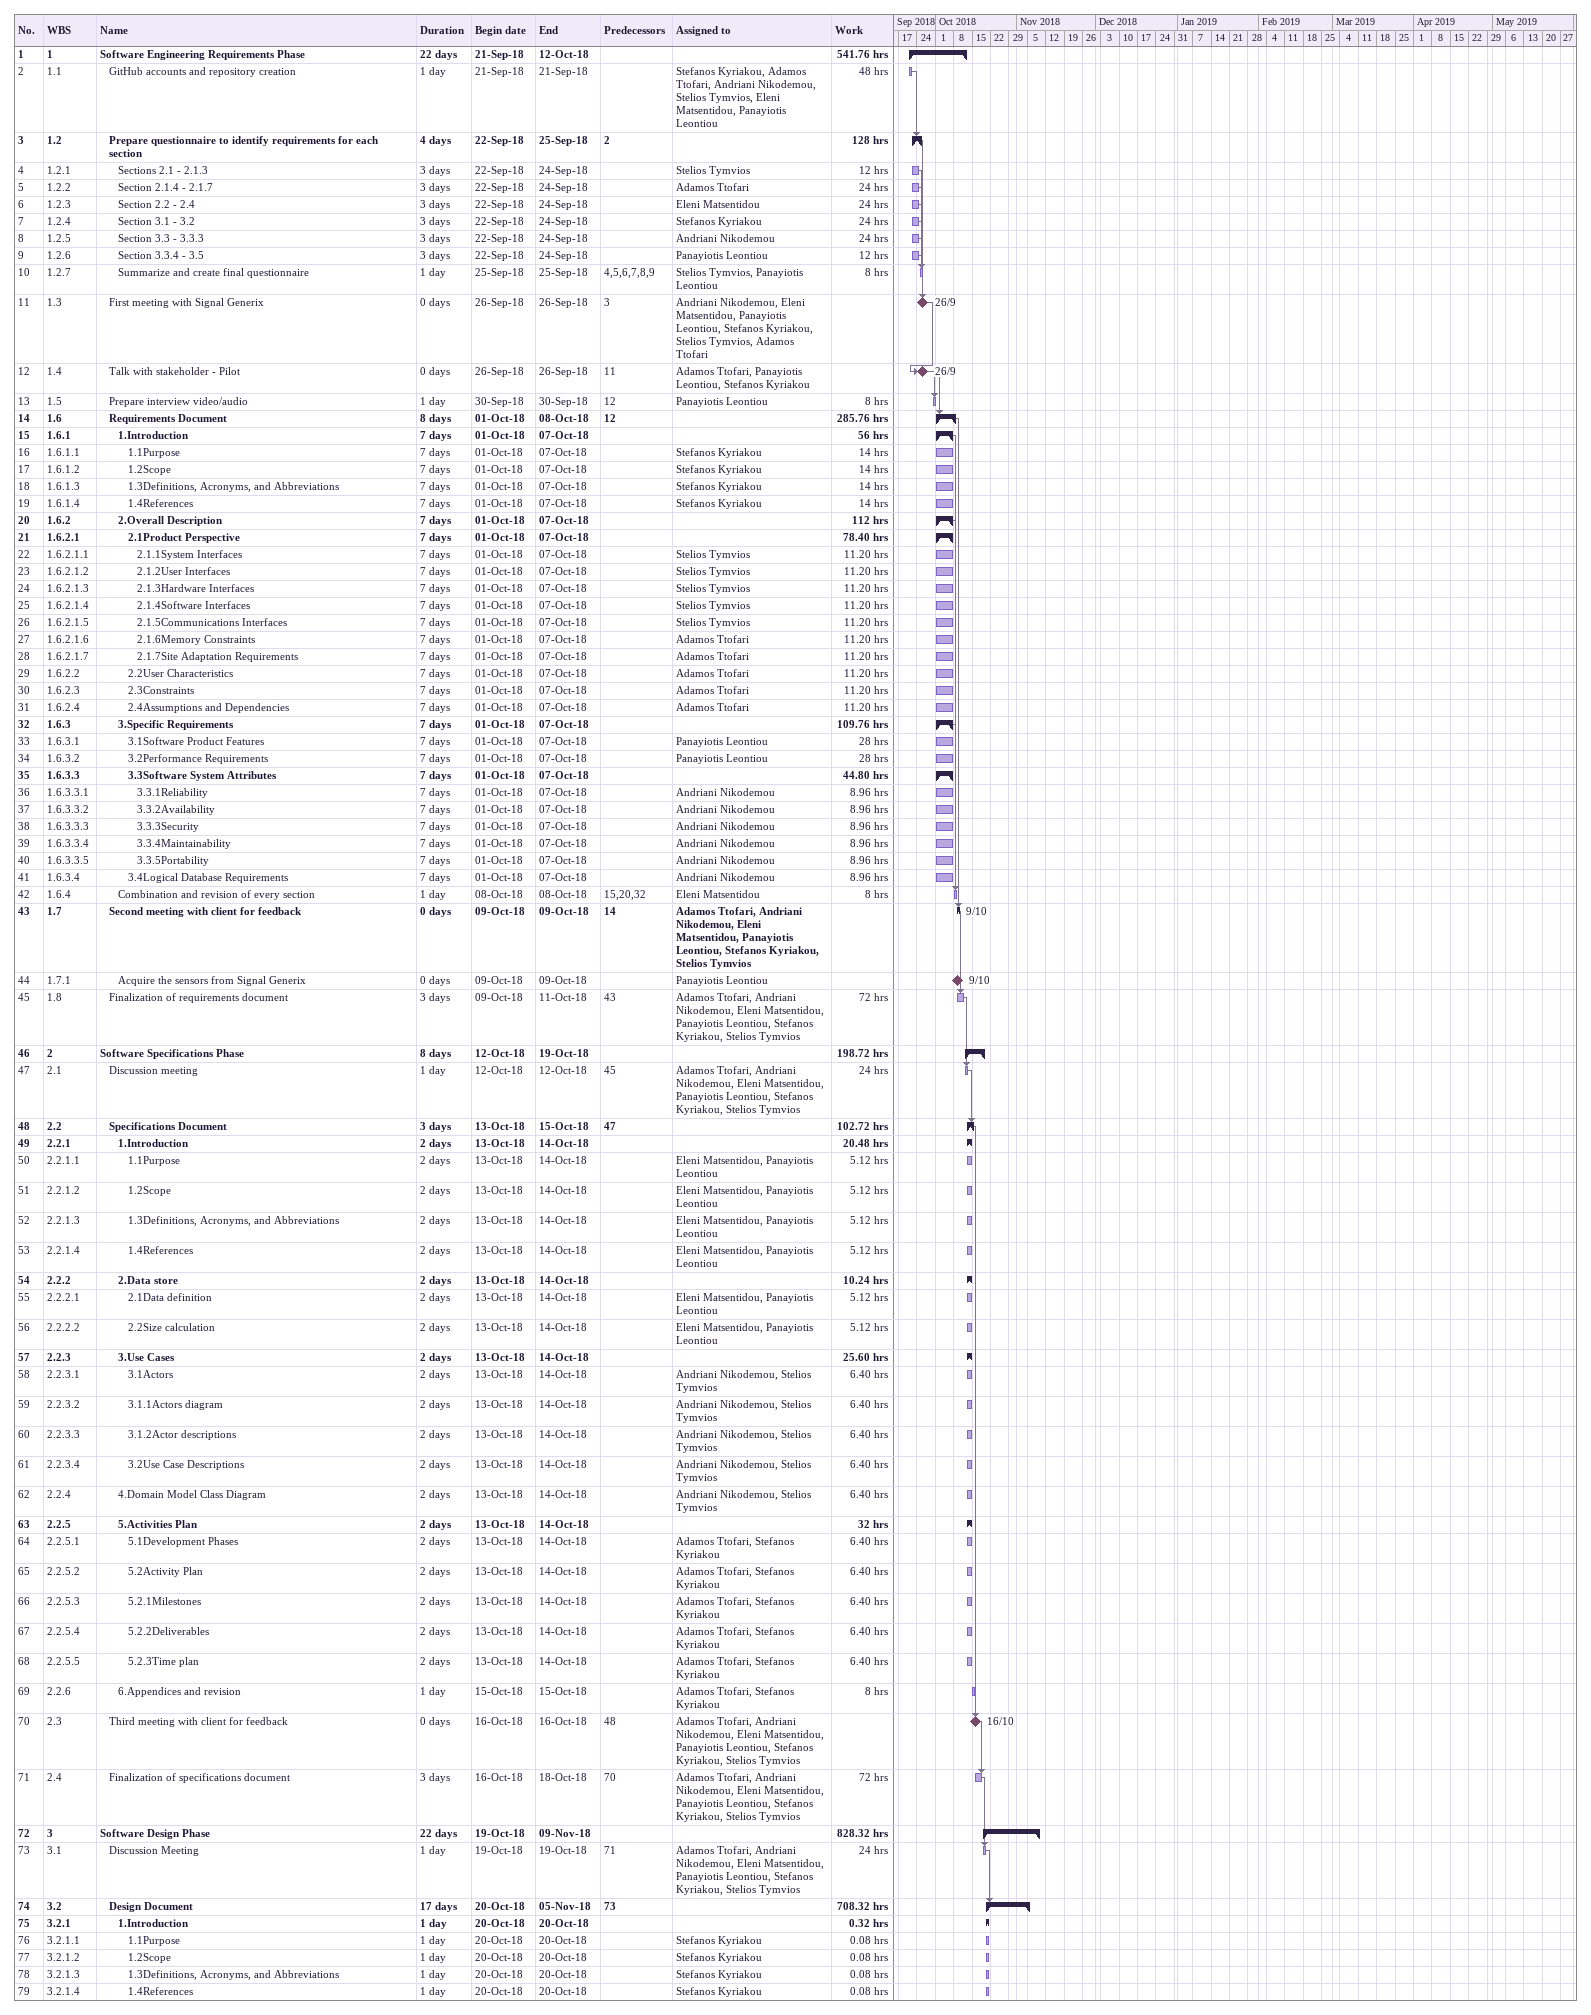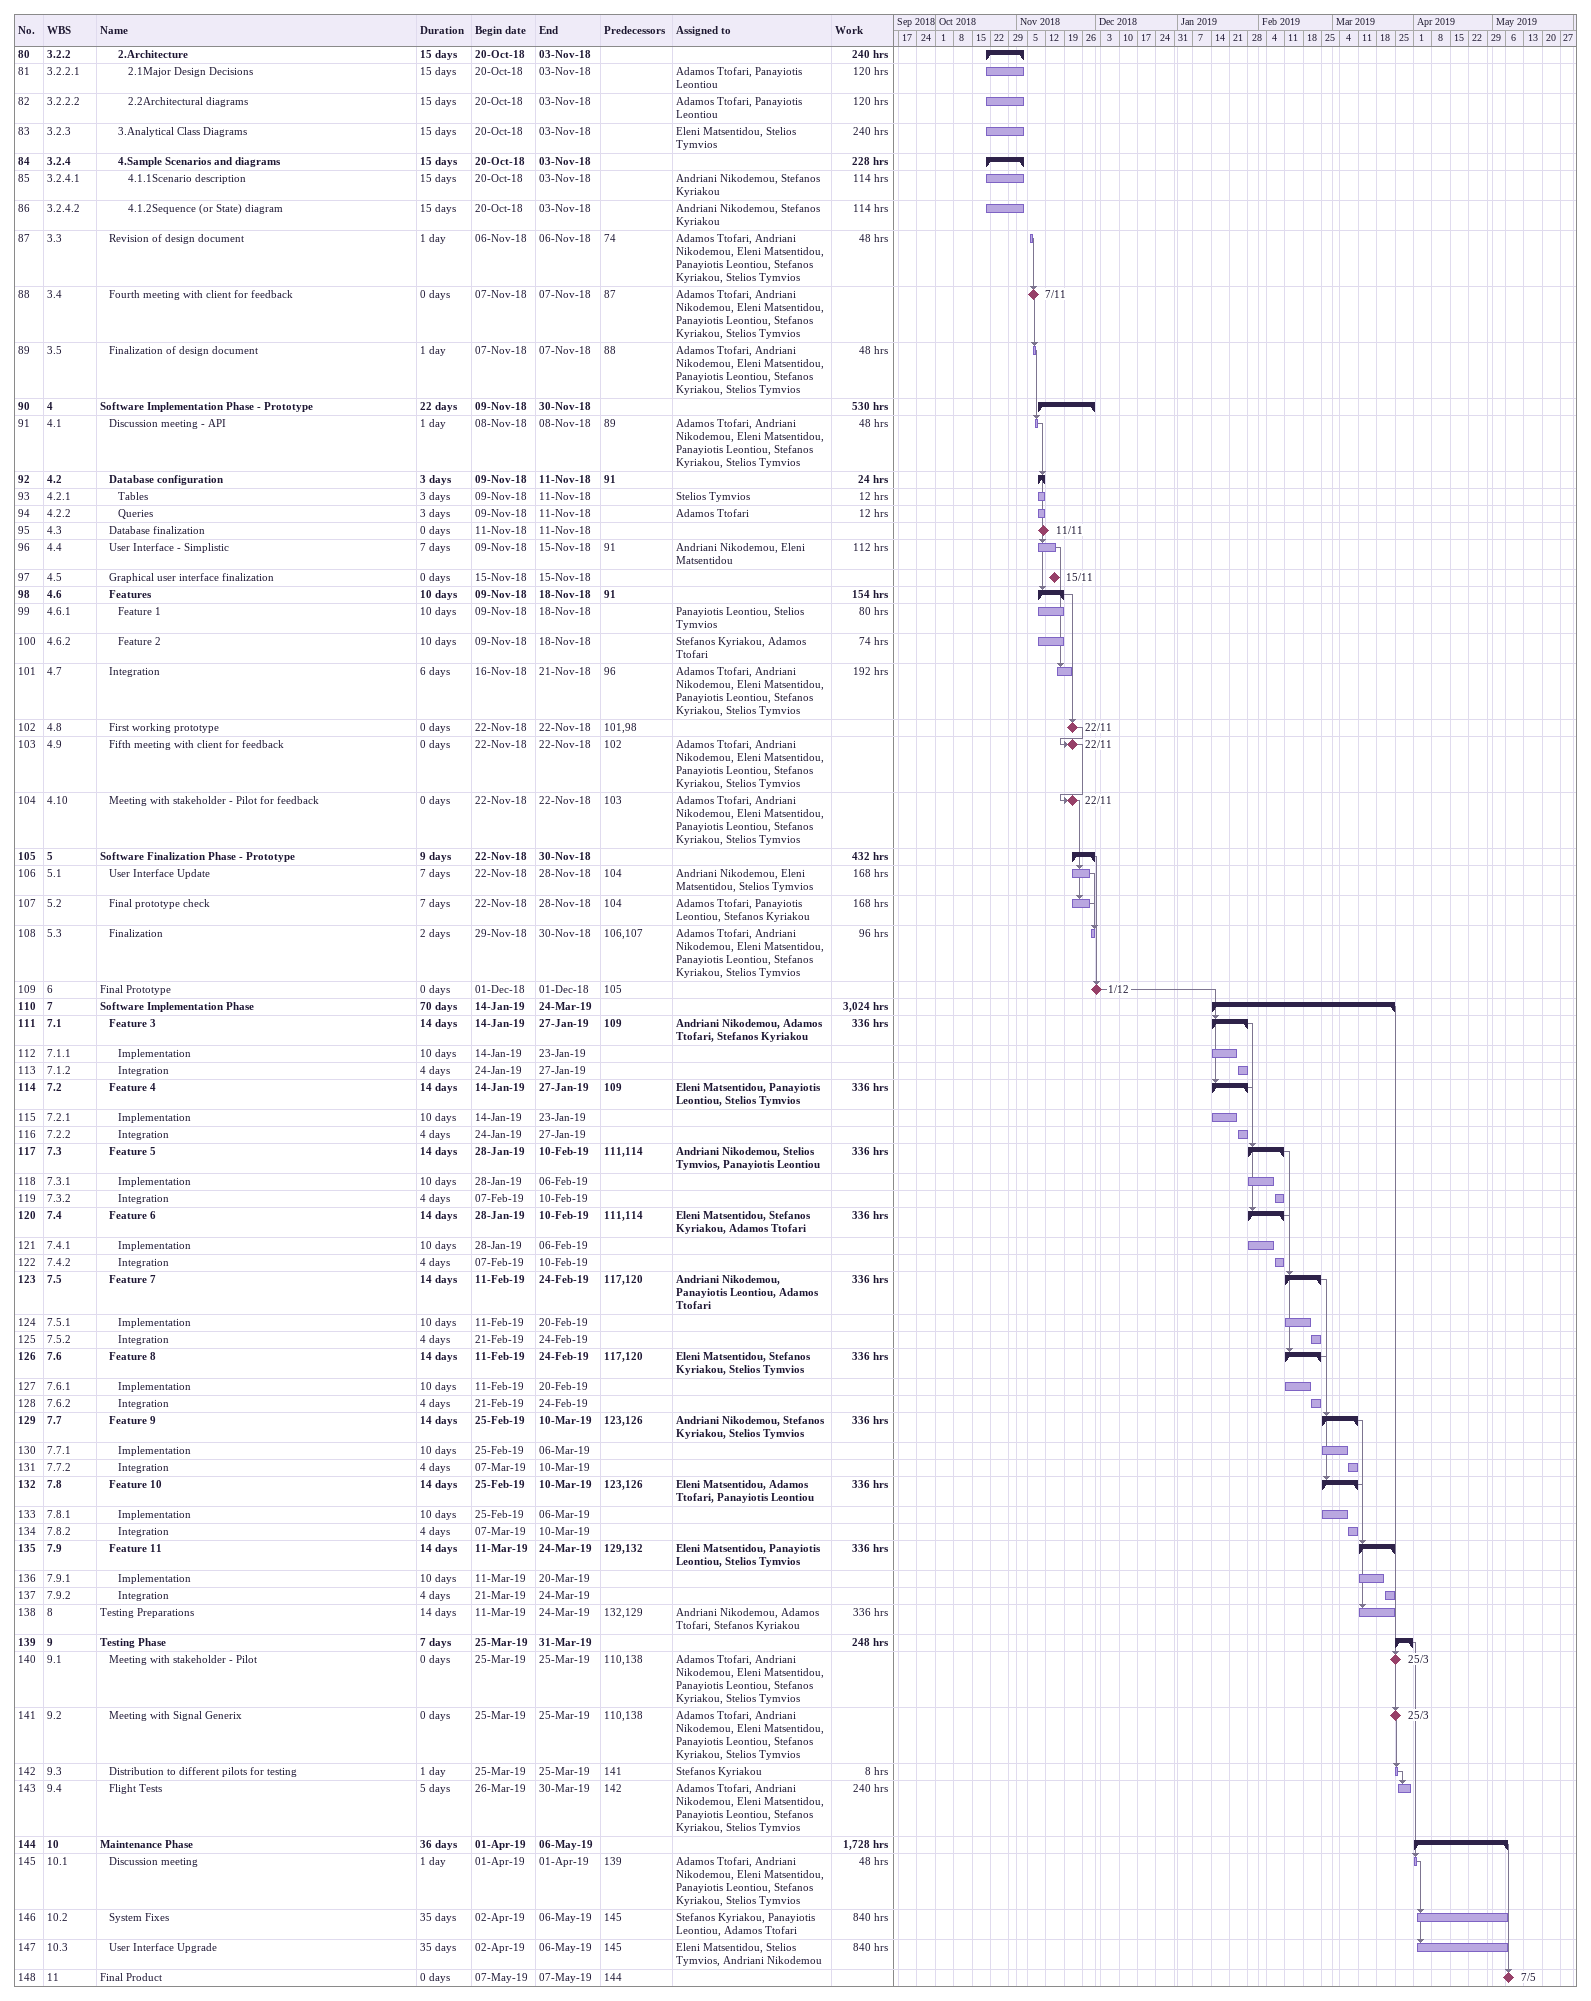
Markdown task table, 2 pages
| ID | WBS | Task | Duration | Start | Finish | Predecessors | Resources | Work (h) |
|---|---|---|---|---|---|---|---|---|
| 1 | 1 | **Software Engineering Requirements Phase** | 22d | 2018-09-21 | 2018-10-12 |  |  | 541.76 |
| 2 | 1.1 | GitHub accounts and repository creation | 1d | 2018-09-21 | 2018-09-21 |  | Stefanos Kyriakou, Adamos Ttofari, Andriani Nikodemou, Stelios Tymvios, Eleni Matsentidou, Panayiotis Leontiou | 48 |
| 3 | 1.2 | **Prepare questionnaire to identify requirements for each section** | 4d | 2018-09-22 | 2018-09-25 | 2 |  | 128 |
| 4 | 1.2.1 | Sections 2.1 - 2.1.3 | 3d | 2018-09-22 | 2018-09-24 |  | Stelios Tymvios | 12 |
| 5 | 1.2.2 | Section 2.1.4 - 2.1.7 | 3d | 2018-09-22 | 2018-09-24 |  | Adamos Ttofari | 24 |
| 6 | 1.2.3 | Section 2.2 - 2.4 | 3d | 2018-09-22 | 2018-09-24 |  | Eleni Matsentidou | 24 |
| 7 | 1.2.4 | Section 3.1 - 3.2 | 3d | 2018-09-22 | 2018-09-24 |  | Stefanos Kyriakou | 24 |
| 8 | 1.2.5 | Section 3.3 - 3.3.3 | 3d | 2018-09-22 | 2018-09-24 |  | Andriani Nikodemou | 24 |
| 9 | 1.2.6 | Section 3.3.4 - 3.5 | 3d | 2018-09-22 | 2018-09-24 |  | Panayiotis Leontiou | 12 |
| 10 | 1.2.7 | Summarize and create final questionnaire | 1d | 2018-09-25 | 2018-09-25 | 4, 5, 6, 7, 8, 9 | Stelios Tymvios, Panayiotis Leontiou | 8 |
| 11 | 1.3 | First meeting with Signal Generix | 0d | 2018-09-26 | 2018-09-26 | 3 | Andriani Nikodemou, Eleni Matsentidou, Panayiotis Leontiou, Stefanos Kyriakou, Stelios Tymvios, Adamos Ttofari |  |
| 12 | 1.4 | Talk with stakeholder - Pilot | 0d | 2018-09-26 | 2018-09-26 | 11 | Adamos Ttofari, Panayiotis Leontiou, Stefanos Kyriakou |  |
| 13 | 1.5 | Prepare interview video/audio | 1d | 2018-09-30 | 2018-09-30 | 12 | Panayiotis Leontiou | 8 |
| 14 | 1.6 | **Requirements Document** | 8d | 2018-10-01 | 2018-10-08 | 12 |  | 285.76 |
| 15 | 1.6.1 | **1.Introduction** | 7d | 2018-10-01 | 2018-10-07 |  |  | 56 |
| 16 | 1.6.1.1 | 1.1Purpose | 7d | 2018-10-01 | 2018-10-07 |  | Stefanos Kyriakou | 14 |
| 17 | 1.6.1.2 | 1.2Scope | 7d | 2018-10-01 | 2018-10-07 |  | Stefanos Kyriakou | 14 |
| 18 | 1.6.1.3 | 1.3Definitions, Acronyms, and Abbreviations | 7d | 2018-10-01 | 2018-10-07 |  | Stefanos Kyriakou | 14 |
| 19 | 1.6.1.4 | 1.4References | 7d | 2018-10-01 | 2018-10-07 |  | Stefanos Kyriakou | 14 |
| 20 | 1.6.2 | **2.Overall Description** | 7d | 2018-10-01 | 2018-10-07 |  |  | 112 |
| 21 | 1.6.2.1 | **2.1Product Perspective** | 7d | 2018-10-01 | 2018-10-07 |  |  | 78.40 |
| 22 | 1.6.2.1.1 | 2.1.1System Interfaces | 7d | 2018-10-01 | 2018-10-07 |  | Stelios Tymvios | 11.20 |
| 23 | 1.6.2.1.2 | 2.1.2User Interfaces | 7d | 2018-10-01 | 2018-10-07 |  | Stelios Tymvios | 11.20 |
| 24 | 1.6.2.1.3 | 2.1.3Hardware Interfaces | 7d | 2018-10-01 | 2018-10-07 |  | Stelios Tymvios | 11.20 |
| 25 | 1.6.2.1.4 | 2.1.4Software Interfaces | 7d | 2018-10-01 | 2018-10-07 |  | Stelios Tymvios | 11.20 |
| 26 | 1.6.2.1.5 | 2.1.5Communications Interfaces | 7d | 2018-10-01 | 2018-10-07 |  | Stelios Tymvios | 11.20 |
| 27 | 1.6.2.1.6 | 2.1.6Memory Constraints | 7d | 2018-10-01 | 2018-10-07 |  | Adamos Ttofari | 11.20 |
| 28 | 1.6.2.1.7 | 2.1.7Site Adaptation Requirements | 7d | 2018-10-01 | 2018-10-07 |  | Adamos Ttofari | 11.20 |
| 29 | 1.6.2.2 | 2.2User Characteristics | 7d | 2018-10-01 | 2018-10-07 |  | Adamos Ttofari | 11.20 |
| 30 | 1.6.2.3 | 2.3Constraints | 7d | 2018-10-01 | 2018-10-07 |  | Adamos Ttofari | 11.20 |
| 31 | 1.6.2.4 | 2.4Assumptions and Dependencies | 7d | 2018-10-01 | 2018-10-07 |  | Adamos Ttofari | 11.20 |
| 32 | 1.6.3 | **3.Specific Requirements** | 7d | 2018-10-01 | 2018-10-07 |  |  | 109.76 |
| 33 | 1.6.3.1 | 3.1Software Product Features | 7d | 2018-10-01 | 2018-10-07 |  | Panayiotis Leontiou | 28 |
| 34 | 1.6.3.2 | 3.2Performance Requirements | 7d | 2018-10-01 | 2018-10-07 |  | Panayiotis Leontiou | 28 |
| 35 | 1.6.3.3 | **3.3Software System Attributes** | 7d | 2018-10-01 | 2018-10-07 |  |  | 44.80 |
| 36 | 1.6.3.3.1 | 3.3.1Reliability | 7d | 2018-10-01 | 2018-10-07 |  | Andriani Nikodemou | 8.96 |
| 37 | 1.6.3.3.2 | 3.3.2Availability | 7d | 2018-10-01 | 2018-10-07 |  | Andriani Nikodemou | 8.96 |
| 38 | 1.6.3.3.3 | 3.3.3Security | 7d | 2018-10-01 | 2018-10-07 |  | Andriani Nikodemou | 8.96 |
| 39 | 1.6.3.3.4 | 3.3.4Maintainability | 7d | 2018-10-01 | 2018-10-07 |  | Andriani Nikodemou | 8.96 |
| 40 | 1.6.3.3.5 | 3.3.5Portability | 7d | 2018-10-01 | 2018-10-07 |  | Andriani Nikodemou | 8.96 |
| 41 | 1.6.3.4 | 3.4Logical Database Requirements | 7d | 2018-10-01 | 2018-10-07 |  | Andriani Nikodemou | 8.96 |
| 42 | 1.6.4 | Combination and revision of every section | 1d | 2018-10-08 | 2018-10-08 | 15, 20, 32 | Eleni Matsentidou | 8 |
| 43 | 1.7 | **Second meeting with client for feedback** | 0d | 2018-10-09 | 2018-10-09 | 14 | Adamos Ttofari, Andriani Nikodemou, Eleni Matsentidou, Panayiotis Leontiou, Stefanos Kyriakou, Stelios Tymvios |  |
| 44 | 1.7.1 | Acquire the sensors from Signal Generix | 0d | 2018-10-09 | 2018-10-09 |  | Panayiotis Leontiou |  |
| 45 | 1.8 | Finalization of requirements document | 3d | 2018-10-09 | 2018-10-11 | 43 | Adamos Ttofari, Andriani Nikodemou, Eleni Matsentidou, Panayiotis Leontiou, Stefanos Kyriakou, Stelios Tymvios | 72 |
| 46 | 2 | **Software Specifications Phase** | 8d | 2018-10-12 | 2018-10-19 |  |  | 198.72 |
| 47 | 2.1 | Discussion meeting | 1d | 2018-10-12 | 2018-10-12 | 45 | Adamos Ttofari, Andriani Nikodemou, Eleni Matsentidou, Panayiotis Leontiou, Stefanos Kyriakou, Stelios Tymvios | 24 |
| 48 | 2.2 | **Specifications Document** | 3d | 2018-10-13 | 2018-10-15 | 47 |  | 102.72 |
| 49 | 2.2.1 | **1.Introduction** | 2d | 2018-10-13 | 2018-10-14 |  |  | 20.48 |
| 50 | 2.2.1.1 | 1.1Purpose | 2d | 2018-10-13 | 2018-10-14 |  | Eleni Matsentidou, Panayiotis Leontiou | 5.12 |
| 51 | 2.2.1.2 | 1.2Scope | 2d | 2018-10-13 | 2018-10-14 |  | Eleni Matsentidou, Panayiotis Leontiou | 5.12 |
| 52 | 2.2.1.3 | 1.3Definitions, Acronyms, and Abbreviations | 2d | 2018-10-13 | 2018-10-14 |  | Eleni Matsentidou, Panayiotis Leontiou | 5.12 |
| 53 | 2.2.1.4 | 1.4References | 2d | 2018-10-13 | 2018-10-14 |  | Eleni Matsentidou, Panayiotis Leontiou | 5.12 |
| 54 | 2.2.2 | **2.Data store** | 2d | 2018-10-13 | 2018-10-14 |  |  | 10.24 |
| 55 | 2.2.2.1 | 2.1Data definition | 2d | 2018-10-13 | 2018-10-14 |  | Eleni Matsentidou, Panayiotis Leontiou | 5.12 |
| 56 | 2.2.2.2 | 2.2Size calculation | 2d | 2018-10-13 | 2018-10-14 |  | Eleni Matsentidou, Panayiotis Leontiou | 5.12 |
| 57 | 2.2.3 | **3.Use Cases** | 2d | 2018-10-13 | 2018-10-14 |  |  | 25.60 |
| 58 | 2.2.3.1 | 3.1Actors | 2d | 2018-10-13 | 2018-10-14 |  | Andriani Nikodemou, Stelios Tymvios | 6.40 |
| 59 | 2.2.3.2 | 3.1.1Actors diagram | 2d | 2018-10-13 | 2018-10-14 |  | Andriani Nikodemou, Stelios Tymvios | 6.40 |
| 60 | 2.2.3.3 | 3.1.2Actor descriptions | 2d | 2018-10-13 | 2018-10-14 |  | Andriani Nikodemou, Stelios Tymvios | 6.40 |
| 61 | 2.2.3.4 | 3.2Use Case Descriptions | 2d | 2018-10-13 | 2018-10-14 |  | Andriani Nikodemou, Stelios Tymvios | 6.40 |
| 62 | 2.2.4 | 4.Domain Model Class Diagram | 2d | 2018-10-13 | 2018-10-14 |  | Andriani Nikodemou, Stelios Tymvios | 6.40 |
| 63 | 2.2.5 | **5.Activities Plan** | 2d | 2018-10-13 | 2018-10-14 |  |  | 32 |
| 64 | 2.2.5.1 | 5.1Development Phases | 2d | 2018-10-13 | 2018-10-14 |  | Adamos Ttofari, Stefanos Kyriakou | 6.40 |
| 65 | 2.2.5.2 | 5.2Activity Plan | 2d | 2018-10-13 | 2018-10-14 |  | Adamos Ttofari, Stefanos Kyriakou | 6.40 |
| 66 | 2.2.5.3 | 5.2.1Milestones | 2d | 2018-10-13 | 2018-10-14 |  | Adamos Ttofari, Stefanos Kyriakou | 6.40 |
| 67 | 2.2.5.4 | 5.2.2Deliverables | 2d | 2018-10-13 | 2018-10-14 |  | Adamos Ttofari, Stefanos Kyriakou | 6.40 |
| 68 | 2.2.5.5 | 5.2.3Time plan | 2d | 2018-10-13 | 2018-10-14 |  | Adamos Ttofari, Stefanos Kyriakou | 6.40 |
| 69 | 2.2.6 | 6.Appendices and revision | 1d | 2018-10-15 | 2018-10-15 |  | Adamos Ttofari, Stefanos Kyriakou | 8 |
| 70 | 2.3 | Third meeting with client for feedback | 0d | 2018-10-16 | 2018-10-16 | 48 | Adamos Ttofari, Andriani Nikodemou, Eleni Matsentidou, Panayiotis Leontiou, Stefanos Kyriakou, Stelios Tymvios |  |
| 71 | 2.4 | Finalization of specifications document | 3d | 2018-10-16 | 2018-10-18 | 70 | Adamos Ttofari, Andriani Nikodemou, Eleni Matsentidou, Panayiotis Leontiou, Stefanos Kyriakou, Stelios Tymvios | 72 |
| 72 | 3 | **Software Design Phase** | 22d | 2018-10-19 | 2018-11-09 |  |  | 828.32 |
| 73 | 3.1 | Discussion Meeting | 1d | 2018-10-19 | 2018-10-19 | 71 | Adamos Ttofari, Andriani Nikodemou, Eleni Matsentidou, Panayiotis Leontiou, Stefanos Kyriakou, Stelios Tymvios | 24 |
| 74 | 3.2 | **Design Document** | 17d | 2018-10-20 | 2018-11-05 | 73 |  | 708.32 |
| 75 | 3.2.1 | **1.Introduction** | 1d | 2018-10-20 | 2018-10-20 |  |  | 0.32 |
| 76 | 3.2.1.1 | 1.1Purpose | 1d | 2018-10-20 | 2018-10-20 |  | Stefanos Kyriakou | 0.08 |
| 77 | 3.2.1.2 | 1.2Scope | 1d | 2018-10-20 | 2018-10-20 |  | Stefanos Kyriakou | 0.08 |
| 78 | 3.2.1.3 | 1.3Definitions, Acronyms, and Abbreviations | 1d | 2018-10-20 | 2018-10-20 |  | Stefanos Kyriakou | 0.08 |
| 79 | 3.2.1.4 | 1.4References | 1d | 2018-10-20 | 2018-10-20 |  | Stefanos Kyriakou | 0.08 |
| 80 | 3.2.2 | **2.Architecture** | 15d | 2018-10-20 | 2018-11-03 |  |  | 240 |
| 81 | 3.2.2.1 | 2.1Major Design Decisions | 15d | 2018-10-20 | 2018-11-03 |  | Adamos Ttofari, Panayiotis Leontiou | 120 |
| 82 | 3.2.2.2 | 2.2Architectural diagrams | 15d | 2018-10-20 | 2018-11-03 |  | Adamos Ttofari, Panayiotis Leontiou | 120 |
| 83 | 3.2.3 | 3.Analytical Class Diagrams | 15d | 2018-10-20 | 2018-11-03 |  | Eleni Matsentidou, Stelios Tymvios | 240 |
| 84 | 3.2.4 | **4.Sample Scenarios and diagrams** | 15d | 2018-10-20 | 2018-11-03 |  |  | 228 |
| 85 | 3.2.4.1 | 4.1.1Scenario description | 15d | 2018-10-20 | 2018-11-03 |  | Andriani Nikodemou, Stefanos Kyriakou | 114 |
| 86 | 3.2.4.2 | 4.1.2Sequence (or State) diagram | 15d | 2018-10-20 | 2018-11-03 |  | Andriani Nikodemou, Stefanos Kyriakou | 114 |
| 87 | 3.3 | Revision of design document | 1d | 2018-11-06 | 2018-11-06 | 74 | Adamos Ttofari, Andriani Nikodemou, Eleni Matsentidou, Panayiotis Leontiou, Stefanos Kyriakou, Stelios Tymvios | 48 |
| 88 | 3.4 | Fourth meeting with client for feedback | 0d | 2018-11-07 | 2018-11-07 | 87 | Adamos Ttofari, Andriani Nikodemou, Eleni Matsentidou, Panayiotis Leontiou, Stefanos Kyriakou, Stelios Tymvios |  |
| 89 | 3.5 | Finalization of design document | 1d | 2018-11-07 | 2018-11-07 | 88 | Adamos Ttofari, Andriani Nikodemou, Eleni Matsentidou, Panayiotis Leontiou, Stefanos Kyriakou, Stelios Tymvios | 48 |
| 90 | 4 | **Software Implementation Phase - Prototype** | 22d | 2018-11-09 | 2018-11-30 |  |  | 530 |
| 91 | 4.1 | Discussion meeting - API | 1d | 2018-11-08 | 2018-11-08 | 89 | Adamos Ttofari, Andriani Nikodemou, Eleni Matsentidou, Panayiotis Leontiou, Stefanos Kyriakou, Stelios Tymvios | 48 |
| 92 | 4.2 | **Database configuration** | 3d | 2018-11-09 | 2018-11-11 | 91 |  | 24 |
| 93 | 4.2.1 | Tables | 3d | 2018-11-09 | 2018-11-11 |  | Stelios Tymvios | 12 |
| 94 | 4.2.2 | Queries | 3d | 2018-11-09 | 2018-11-11 |  | Adamos Ttofari | 12 |
| 95 | 4.3 | Database finalization | 0d | 2018-11-11 | 2018-11-11 |  |  |  |
| 96 | 4.4 | User Interface - Simplistic | 7d | 2018-11-09 | 2018-11-15 | 91 | Andriani Nikodemou, Eleni Matsentidou | 112 |
| 97 | 4.5 | Graphical user interface finalization | 0d | 2018-11-15 | 2018-11-15 |  |  |  |
| 98 | 4.6 | **Features** | 10d | 2018-11-09 | 2018-11-18 | 91 |  | 154 |
| 99 | 4.6.1 | Feature 1 | 10d | 2018-11-09 | 2018-11-18 |  | Panayiotis Leontiou, Stelios Tymvios | 80 |
| 100 | 4.6.2 | Feature 2 | 10d | 2018-11-09 | 2018-11-18 |  | Stefanos Kyriakou, Adamos Ttofari | 74 |
| 101 | 4.7 | Integration | 6d | 2018-11-16 | 2018-11-21 | 96 | Adamos Ttofari, Andriani Nikodemou, Eleni Matsentidou, Panayiotis Leontiou, Stefanos Kyriakou, Stelios Tymvios | 192 |
| 102 | 4.8 | First working prototype | 0d | 2018-11-22 | 2018-11-22 | 101, 98 |  |  |
| 103 | 4.9 | Fifth meeting with client for feedback | 0d | 2018-11-22 | 2018-11-22 | 102 | Adamos Ttofari, Andriani Nikodemou, Eleni Matsentidou, Panayiotis Leontiou, Stefanos Kyriakou, Stelios Tymvios |  |
| 104 | 4.10 | Meeting with stakeholder - Pilot for feedback | 0d | 2018-11-22 | 2018-11-22 | 103 | Adamos Ttofari, Andriani Nikodemou, Eleni Matsentidou, Panayiotis Leontiou, Stefanos Kyriakou, Stelios Tymvios |  |
| 105 | 5 | **Software Finalization Phase - Prototype** | 9d | 2018-11-22 | 2018-11-30 |  |  | 432 |
| 106 | 5.1 | User Interface Update | 7d | 2018-11-22 | 2018-11-28 | 104 | Andriani Nikodemou, Eleni Matsentidou, Stelios Tymvios | 168 |
| 107 | 5.2 | Final prototype check | 7d | 2018-11-22 | 2018-11-28 | 104 | Adamos Ttofari, Panayiotis Leontiou, Stefanos Kyriakou | 168 |
| 108 | 5.3 | Finalization | 2d | 2018-11-29 | 2018-11-30 | 106, 107 | Adamos Ttofari, Andriani Nikodemou, Eleni Matsentidou, Panayiotis Leontiou, Stefanos Kyriakou, Stelios Tymvios | 96 |
| 109 | 6 | Final Prototype | 0d | 2018-12-01 | 2018-12-01 | 105 |  |  |
| 110 | 7 | **Software Implementation Phase** | 70d | 2019-01-14 | 2019-03-24 |  |  | 3024 |
| 111 | 7.1 | **Feature 3** | 14d | 2019-01-14 | 2019-01-27 | 109 | Andriani Nikodemou, Adamos Ttofari, Stefanos Kyriakou | 336 |
| 112 | 7.1.1 | Implementation | 10d | 2019-01-14 | 2019-01-23 |  |  |  |
| 113 | 7.1.2 | Integration | 4d | 2019-01-24 | 2019-01-27 |  |  |  |
| 114 | 7.2 | **Feature 4** | 14d | 2019-01-14 | 2019-01-27 | 109 | Eleni Matsentidou, Panayiotis Leontiou, Stelios Tymvios | 336 |
| 115 | 7.2.1 | Implementation | 10d | 2019-01-14 | 2019-01-23 |  |  |  |
| 116 | 7.2.2 | Integration | 4d | 2019-01-24 | 2019-01-27 |  |  |  |
| 117 | 7.3 | **Feature 5** | 14d | 2019-01-28 | 2019-02-10 | 111, 114 | Andriani Nikodemou, Stelios Tymvios, Panayiotis Leontiou | 336 |
| 118 | 7.3.1 | Implementation | 10d | 2019-01-28 | 2019-02-06 |  |  |  |
| 119 | 7.3.2 | Integration | 4d | 2019-02-07 | 2019-02-10 |  |  |  |
| 120 | 7.4 | **Feature 6** | 14d | 2019-01-28 | 2019-02-10 | 111, 114 | Eleni Matsentidou, Stefanos Kyriakou, Adamos Ttofari | 336 |
| 121 | 7.4.1 | Implementation | 10d | 2019-01-28 | 2019-02-06 |  |  |  |
| 122 | 7.4.2 | Integration | 4d | 2019-02-07 | 2019-02-10 |  |  |  |
| 123 | 7.5 | **Feature 7** | 14d | 2019-02-11 | 2019-02-24 | 117, 120 | Andriani Nikodemou, Panayiotis Leontiou, Adamos Ttofari | 336 |
| 124 | 7.5.1 | Implementation | 10d | 2019-02-11 | 2019-02-20 |  |  |  |
| 125 | 7.5.2 | Integration | 4d | 2019-02-21 | 2019-02-24 |  |  |  |
| 126 | 7.6 | **Feature 8** | 14d | 2019-02-11 | 2019-02-24 | 117, 120 | Eleni Matsentidou, Stefanos Kyriakou, Stelios Tymvios | 336 |
| 127 | 7.6.1 | Implementation | 10d | 2019-02-11 | 2019-02-20 |  |  |  |
| 128 | 7.6.2 | Integration | 4d | 2019-02-21 | 2019-02-24 |  |  |  |
| 129 | 7.7 | **Feature 9** | 14d | 2019-02-25 | 2019-03-10 | 123, 126 | Andriani Nikodemou, Stefanos Kyriakou, Stelios Tymvios | 336 |
| 130 | 7.7.1 | Implementation | 10d | 2019-02-25 | 2019-03-06 |  |  |  |
| 131 | 7.7.2 | Integration | 4d | 2019-03-07 | 2019-03-10 |  |  |  |
| 132 | 7.8 | **Feature 10** | 14d | 2019-02-25 | 2019-03-10 | 123, 126 | Eleni Matsentidou, Adamos Ttofari, Panayiotis Leontiou | 336 |
| 133 | 7.8.1 | Implementation | 10d | 2019-02-25 | 2019-03-06 |  |  |  |
| 134 | 7.8.2 | Integration | 4d | 2019-03-07 | 2019-03-10 |  |  |  |
| 135 | 7.9 | **Feature 11** | 14d | 2019-03-11 | 2019-03-24 | 129, 132 | Eleni Matsentidou, Panayiotis Leontiou, Stelios Tymvios | 336 |
| 136 | 7.9.1 | Implementation | 10d | 2019-03-11 | 2019-03-20 |  |  |  |
| 137 | 7.9.2 | Integration | 4d | 2019-03-21 | 2019-03-24 |  |  |  |
| 138 | 8 | Testing Preparations | 14d | 2019-03-11 | 2019-03-24 | 132, 129 | Andriani Nikodemou, Adamos Ttofari, Stefanos Kyriakou | 336 |
| 139 | 9 | **Testing Phase** | 7d | 2019-03-25 | 2019-03-31 |  |  | 248 |
| 140 | 9.1 | Meeting with stakeholder - Pilot | 0d | 2019-03-25 | 2019-03-25 | 110, 138 | Adamos Ttofari, Andriani Nikodemou, Eleni Matsentidou, Panayiotis Leontiou, Stefanos Kyriakou, Stelios Tymvios |  |
| 141 | 9.2 | Meeting with Signal Generix | 0d | 2019-03-25 | 2019-03-25 | 110, 138 | Adamos Ttofari, Andriani Nikodemou, Eleni Matsentidou, Panayiotis Leontiou, Stefanos Kyriakou, Stelios Tymvios |  |
| 142 | 9.3 | Distribution to different pilots for testing | 1d | 2019-03-25 | 2019-03-25 | 141 | Stefanos Kyriakou | 8 |
| 143 | 9.4 | Flight Tests | 5d | 2019-03-26 | 2019-03-30 | 142 | Adamos Ttofari, Andriani Nikodemou, Eleni Matsentidou, Panayiotis Leontiou, Stefanos Kyriakou, Stelios Tymvios | 240 |
| 144 | 10 | **Maintenance Phase** | 36d | 2019-04-01 | 2019-05-06 |  |  | 1728 |
| 145 | 10.1 | Discussion meeting | 1d | 2019-04-01 | 2019-04-01 | 139 | Adamos Ttofari, Andriani Nikodemou, Eleni Matsentidou, Panayiotis Leontiou, Stefanos Kyriakou, Stelios Tymvios | 48 |
| 146 | 10.2 | System Fixes | 35d | 2019-04-02 | 2019-05-06 | 145 | Stefanos Kyriakou, Panayiotis Leontiou, Adamos Ttofari | 840 |
| 147 | 10.3 | User Interface Upgrade | 35d | 2019-04-02 | 2019-05-06 | 145 | Eleni Matsentidou, Stelios Tymvios, Andriani Nikodemou | 840 |
| 148 | 11 | Final Product | 0d | 2019-05-07 | 2019-05-07 | 144 |  |  |
